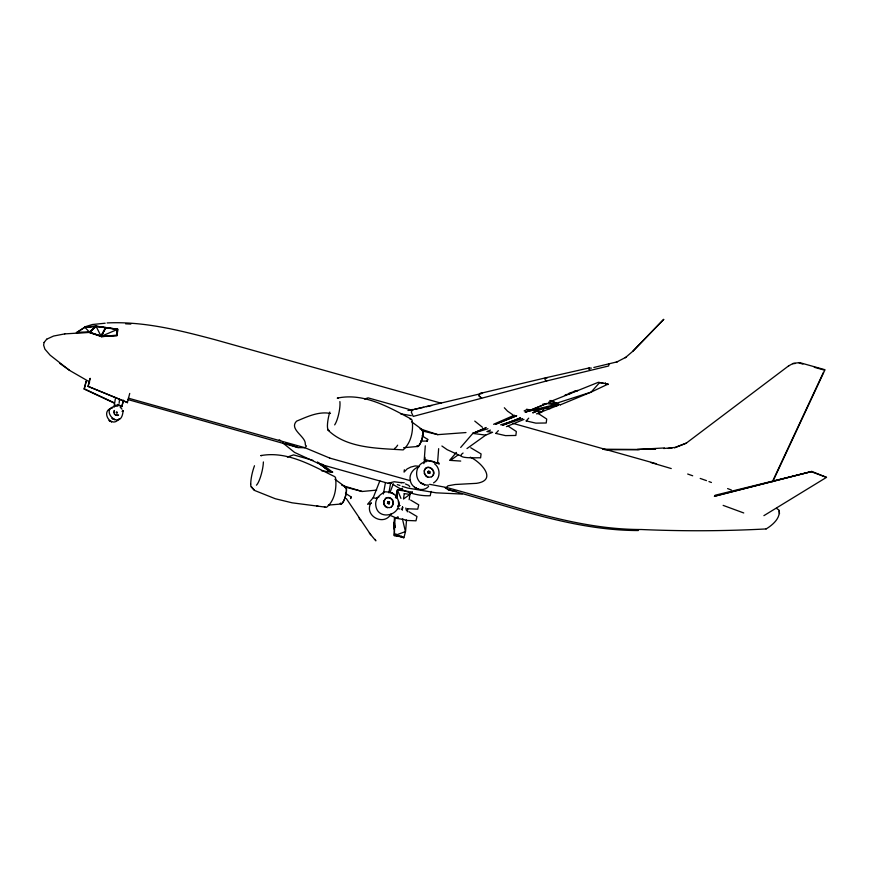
<?xml version="1.0" encoding="UTF-8"?>
<svg xmlns="http://www.w3.org/2000/svg" width="870" height="870" viewBox="0 0 870 870"><rect width="100%" height="100%" fill="white"/><g stroke="black" fill="none" stroke-linecap="round" stroke-linejoin="round"><path stroke-width="1.3" d="M85.63 326.837L95.711 326.413L117.722 329.219L117.069 335.581L101.398 336.625L89.142 332.394L76.908 332.481L85.619 326.848L95.831 326.13L117.722 329.219L117.069 335.581L101.42 336.233L89.458 332.112L76.919 332.481M394.371 522.544L394.251 535.626L404.039 537.345L405.605 531.07L406.551 519.988L406.366 520.51L402.44 518.933L405.42 531.592L396.405 534.909L394.425 534.191L394.795 517.628M101.398 336.625L105.672 327.392L100.974 336.059L101.398 336.625L116.493 335.167L117.232 329.523L106.02 327.783L100.974 336.059L89.142 332.394L64.772 333.895M394.762 517.857L393.99 529.058M424.321 459.273L425.256 459.251L425.658 460.654L432.27 461.187L439.23 464.058L438.589 462.503L437.534 463.199L424.288 459.306L425.289 445.831M437.534 463.199L438.654 448.659M608.978 363.997L608.652 365.976L546.773 380.919L413.217 416.415L411.325 412.141L412.478 409.455L407.954 410.52M396.84 498.031L397.459 490.017L402.473 488.298M396.829 497.803L397.459 490.017L409.063 491.561M119.114 403.299L119.549 399.232M402.234 509.744L402.527 507.134M394.556 525.491L394.208 528.438L394.404 518.031L402.462 519.292M402.255 509.689L402.571 507.025M402.31 509.874L402.636 507.112M404.343 469.767L404.061 472.095L407.138 468.919L410.803 467.07L415.197 465.939L417.883 466.146M470.713 447.756L481.077 453.933L480.588 457.881C479.435 457.337 453.607 459.48 463.079 453.031M508.178 426.148L516.345 431.52L515.856 435.468L505.481 435.62L495.824 433.39M498.347 430.628L495.813 433.445M538.541 413.674L546.708 419.046L546.219 422.994L535.844 423.135L526.187 420.906M528.71 418.155L526.176 420.971M407.334 511.832L407.736 509.146M409.15 499.75L410.357 491.735M44.109 342.454L43.62 345.107L44.914 349.153L50.134 355.188L69.578 370.402L89.686 381.995M369.326 532.984L375.851 540.846L375.264 539.411M383.387 494.029L385.432 482.589M388.879 492.909L390.684 482.73M394.599 533.669L394.251 535.626L396.589 534.387L396.285 536.072L401.222 536.246L403.865 537.867L396.405 534.909L396.557 534.376L394.425 534.191M423.853 463.634L424.984 457.283M766.068 528.96C772.071 525.415 780.162 518.65 779.194 510.951M779.52 513.604L778.976 510.037L776.453 508.374M114.133 407.051L114.546 405.257L116.188 405.105M401.113 536.888L401.222 536.246M549.818 400.504L560.367 404.833L548.339 402.386L598.364 382.3L605.226 383.561L605.346 382.92M395.926 517.846L398.09 517.139L395.926 517.846L389.89 515.257M431.172 491.419L430.193 495.737C416.893 496.248 403.615 491.604 392.74 484.155M114.133 403.049L84.162 389.064L86.065 381.256M84.162 389.064L86.38 381.103M88.055 386.356L127.509 402.527L88.055 386.356L89.958 378.548M88.261 386.117L90.154 378.319M117.352 404.561L121.789 406.627L123.377 400.124M121.789 406.627L123.388 401.277M127.314 402.767L129.728 393.425M608.065 384.094L591.111 392.109L556.441 403.256L551.058 400.483M599.724 382.495L591.111 392.109L560.367 404.833M395.458 497.814L397.459 490.017L400.961 498.412M115.362 398.645L114.231 405.768M394.24 527.144L395.306 526.937L395.121 527.459L394.371 526.024L394.284 522.043M395.121 527.459L394.545 522.968M389.956 492.54L393.305 483.894M392.446 505.916L393.12 502.153L392.37 500.293A5.079 4.6 53.1 0 0 385.606 498.379L383.605 501.457L383.648 503.436A5.079 4.6 53.1 0 0 387.509 507.721M424.114 471.116C426.452 461.807 439.209 471.844 431.509 476.814M425.082 469.126C422.341 473.215 427.398 479.25 431.792 476.597M379.864 480.827L373.241 497.651L367.586 504.274L371.12 503.447M389.347 503.534L389.314 502.218L388.118 501.609M429.791 473.149L429.432 471.475L428.138 471.388M89.142 332.394L95.831 326.13L105.498 327.718M371.185 502.512C363.29 515.442 383.713 526.828 390.989 514.039M114.209 410.586L114.253 414L116.156 415.447M114.394 410.466L113.97 412.739M432.825 475.498C435.555 471.42 430.476 465.396 426.093 468.049M772.767 480.903L823.433 372.371M772.734 481.719L825.01 369.739L799.65 362.616L793.277 363.345L788.503 365.965M387.705 501.881L387.694 503.186L388.89 503.795M428.149 471.507L428.127 472.801L429.334 473.41M334.678 424.886L335.037 424.288A9.994 2.73 -74.3 0 0 337.31 419.046A16.334 4.47 -74.3 0 0 338.669 414.12A18.716 5.122 -74.3 0 0 339.887 401.592M44.087 342.476L46.708 339.202M537.812 413.718L541.575 412.173L544.837 407.867L550.068 408.661M387.976 501.555L387.411 503.393L389.314 503.643M456.424 452.411L449.627 460.339L460.719 461.067M460.698 447.441L472.812 433.412L486.254 427.507M256.443 485.177L256.791 484.786A9.994 2.73 -74.3 0 0 259.173 480.512A16.334 4.47 -74.3 0 0 260.837 475.814A18.716 5.122 -74.3 0 0 263.392 461.948M632.773 351.306L663.69 319.41L632.773 351.306L625.225 357.766M389.031 503.85L389.597 502.012L387.694 501.762M391.13 507.232L393.425 503.926L392.653 500.087M429.465 473.476L430.041 471.627L428.421 471.17L427.844 473.019L429.747 473.258M119.125 418.687C111.338 429.595 99.43 410.379 112.426 407.986M89.958 332.286L95.831 326.13M428.638 486.417C422.744 492.833 411.532 488.668 410.248 480.305M433.554 482.893C440.514 478.848 440.872 468.506 434.489 463.721M591.393 368.14L589.11 367.945L545.523 377.852L480.044 393.468L478.859 394.752L479.087 395.937L481.665 398.025M351.067 496.933L350.653 498.564L351.132 496.933L345.466 493.344M789.036 365.563L685.984 443.363L674.554 447.832M427.725 439.404L427.235 441.036L427.725 439.404L422.048 435.816M450.475 460.415L458.175 454.879M466.983 448.561L485.71 435.13L492.594 432.303L486.885 431.542L490.419 430.095M76.299 332.677L85.771 326.565L92.416 324.51L105.161 323.216M589.11 367.945L588.511 368.782L590.034 370.076M85.173 327.142L84.705 327.457L95.711 326.413M763.904 515.649L826.5 477.358L811.884 471.464L715.118 495.247M616.145 362.312L626.454 356.994M46.686 339.213L53.548 336.048L64.793 333.884M493.584 424.288L514.366 415.175M524.142 410.89L526.578 409.813M101.42 336.233L117.232 329.523M536.388 411.358L532.734 412.848L544.837 407.867M536.507 413.87L557.975 405.387L554.668 403.963L554.538 404.735L525.056 411.999M506.416 426.626L524.001 419.394M512.006 421.308L520.543 417.828L502.229 425.278L512.006 421.308L500.631 424.821M495.356 424.288L516.649 415.686M525.415 412.13L546.708 403.528L557.975 405.387L527.731 411.249M496.542 423.897L516.519 415.893M526.502 411.891L546.708 403.528L542.739 404.18M686.517 442.971L675.087 447.43L663.701 448.507M117.309 415.545L118.537 415.033L115.242 414.783M426.724 461.546C412.445 463.221 413.522 486.46 428.595 485.036M419.362 466.581C413.62 468.201 408.922 474.041 410.205 480.186M376.427 497.868L378.907 496.977M287.383 457.065L293.549 454.89L312.874 460.317M503.545 424.919L522.565 418.546M364.584 399.015L368.097 397.862L411.901 410.161M569.067 393.218L577.908 390.445L574.069 391.304M487.983 428.725L472.812 433.412L485.71 435.13M329.317 430.443L329.034 430.519A9.994 2.73 -74.3 0 1 327.664 429.062M565.119 394.969L571.383 393.196M593.818 367.477L617.537 361.757M811.656 471.507L714.357 496.291L811.884 471.464M413.196 409.585L411.075 410.107L413.326 409.618M410.02 410.357L482.502 393.294L480.044 393.468M414.424 409.378L423.69 407.312M426.333 406.714L431.629 405.54M792.744 363.747L795.3 363.453M462.209 494.062L436.109 492.822L407.78 488.07L402.223 486.363M668.225 448.431L672.021 448.072M345.368 487.113L362.159 491.485L376.688 490.104M403.604 447.702L417.97 446.462M328.349 505.111L341.399 503.98M422.276 430.933L437.827 434.641L465.983 432.564M602.638 449.214L637.199 449.442L664.441 447.952M410.053 419.101L412.075 419.971C413.674 430.237 411.271 442.732 403.169 449.91C378.722 448.278 346.738 448.615 328.077 430.139M766.089 528.938C724.558 531.146 682.928 531.32 641.375 529.515C574.026 529.569 510.701 504.361 446.473 487.494L445.255 487.82L448.257 489.745C510.831 506.373 572.667 530.504 638.308 530.537M547.339 377.787L544.805 378.341L545.153 379.885L546.773 380.919M637.199 449.442L655.752 448.789M639.319 449.746L604.704 449.736M649.912 449.377L655.219 449.192M254.247 490.223L251.267 486.808L254.671 490.495L275.311 498.749L292.124 502.816L326.533 507.286C334.917 500.641 336.897 487.591 335.505 477.51L334.635 476.586C311.699 465.504 287.209 450.714 260.728 455.619L261.892 455.575M391.337 483.339L388.248 483.339L320.16 464.221L294.538 452.4L282.619 442.765M420.678 441.133L427.3 441.036M338.419 398.123L337.266 398.134C363.671 392.49 388.705 407.116 411.216 419.046M107.14 322.944C143.844 321.16 179.655 330.328 214.836 339.637L441.112 403.18M600.398 382.746L602.866 382.833M407.269 508.754L417.741 509.167L418.731 504.85L410.64 500.054M405.507 520.401L415.99 520.815L416.969 516.497L408.889 511.712M127.988 399.569L298.171 447.593L304.946 447.745L306.425 446.049L305.413 445.059L305.152 442.341C303.619 435.565 289.199 428.551 296.572 421.167C307.143 416.741 318.659 411.129 330.502 413.467M125.595 323.814L130.826 324.064M390.304 492.257C400.156 497.216 385.138 488.603 382.539 493.279C378.113 495.889 374.72 500.631 375.862 505.981C378.222 521.097 401.559 515.497 398.536 501.37L398.59 505.383C399.428 499.761 395.915 494.084 390.489 492.344M404.245 482.763L400.744 482.469M117.918 406.062C96.603 406.79 120.712 432.955 123.007 411.64M388.031 483.274L394.219 481.752L401.733 482.752M541.575 412.173L526.557 409.226M321.432 470.703L331.84 472.356M400.646 413.848L411.336 415.653M397.449 508.548L399.939 508.993M605.226 383.561L608.054 384.094M429.649 484.329L446.484 487.472L447.952 485.797L455.249 484.492L476.477 483.339C498.162 480.175 480.61 461.785 470.311 457.196M448.257 489.745L455.869 491.419M650.749 462.481L671.248 468.56M399.906 485.46L397.34 484.612M332.753 472.095L329.241 471.105L317.996 462.579M373.241 497.651L376.46 498.543M799.117 363.018L802.923 364.084M814.331 367.292L824.477 370.142M513.05 423.385L656.013 463.656M128.292 398.145L304.957 447.735L329.73 458.066M329.719 458.077L410.259 480.675M341.758 485.308L362.159 491.485M826.5 477.358L812.058 472.008M420.047 428.845L437.827 434.641M743.741 512.963L723.155 505.383M687.681 474.019L692.694 475.781M700.209 478.435L706.473 480.631M285.567 443.069L298.171 447.593M405.485 483.981L408.748 485.395L409.748 486.721M708.952 481.567L711.432 482.491M727.603 488.581L731.344 489.984M605.226 383.398L607.934 384.573M460.556 455.793L447.213 449.703L441.895 446.016M324.369 506.829L325.456 507.319M84.488 388.912L114.383 402.864M117.678 404.409L122.115 406.475M346.325 498.586L370.761 534.789M427.953 477.304L426.191 476.423L424.136 473.084M279.226 439.796L280.629 440.611M317.485 462.155L329.241 471.105M361.148 520.358L359.527 519.336L359.169 517.78M251.724 487.189L251.495 487.037A9.994 2.73 -74.3 0 1 250.669 484.133M512.832 414.827L507.514 411.129L504.328 407.758M482.469 427.3L474.759 421.08M59.562 363.247L69.589 370.381M411.564 421.754L422.298 429.671M334.961 479.272L345.694 487.189M332.307 471.986L321.617 463.873M317.778 462.274L329.045 470.92M479.087 395.937L480.827 397.612M120.223 407.203L122.028 409.161M84.934 327.316L89.458 332.112L96.168 326.5L100.974 336.059M327.675 470.083L326.87 468.745M405.811 508.026L406.464 510.603M329.784 412.075A18.716 5.122 -74.3 0 0 327.424 425.8A16.334 4.47 -74.3 0 0 327.762 428.964M397.644 445.179A17.27 4.72 -74.3 0 1 394.458 448.496M421.645 429.671A8.776 2.403 -74.3 0 1 421.993 439.154A8.776 2.403 -74.3 0 1 416.839 445.897M421.58 429.997A8.428 2.305 -74.3 0 1 422.2 438.056A8.428 2.305 -74.3 0 1 417.415 446.136M250.756 484.101A16.334 4.47 -74.3 0 1 251.006 480.012A18.716 5.122 -74.3 0 1 254.486 465.744M317.909 506.003A17.27 4.72 -74.3 0 1 316.626 506.046M345.042 487.211A8.776 2.403 -74.3 0 1 345.423 496.629A8.776 2.403 -74.3 0 1 340.268 503.447M344.977 487.537A8.428 2.305 -74.3 0 1 345.336 496.585A8.428 2.305 -74.3 0 1 340.377 503.143M391.413 507.014A5.079 4.6 53.1 0 1 383.92 503.219L383.877 501.25L385.888 498.173A5.079 4.6 53.1 0 1 392.653 500.087M404.245 493.616L403.506 499.021L409.955 494.377L404.245 493.616M123.116 411.184L122.67 410.607L123.116 411.184M399.841 505.481L397.666 506.253L399.841 505.481M410.129 492.768L412.282 492.061L410.129 492.768M117.396 412.685C115.384 414.599 116.362 409.89 117.396 412.685M122.844 410.716L122.268 411.347L122.844 410.716M485.34 428.344L472.812 433.412L485.297 428.41M424.593 484.721L420.721 482.796L424.593 484.721M114.503 419.623L112.176 418.481L114.503 419.623M111.523 421.765L109.196 420.612L111.523 421.765M418.481 489.31L414.609 487.385L418.481 489.31"/></g></svg>
